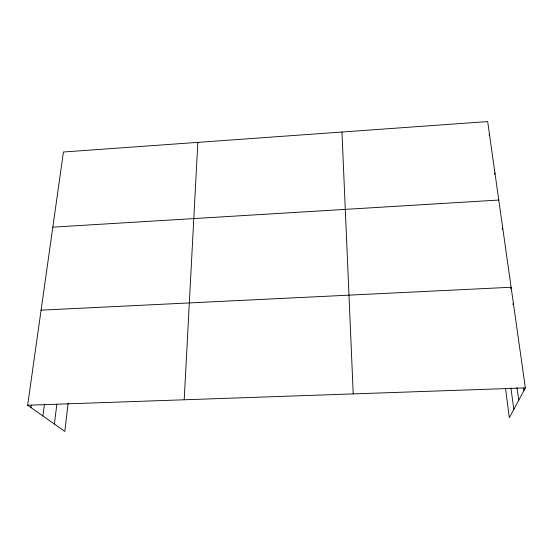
<?xml version="1.0" encoding="UTF-8"?>
<svg xmlns="http://www.w3.org/2000/svg" width="553" height="553" viewBox="0 0 553 553"><rect width="100%" height="100%" fill="white"/><g stroke="black" fill="none" stroke-linecap="round" stroke-linejoin="round"><path stroke-width="0.83" d="M184.197 399.784L197.836 142.37M68.157 403.151L64.805 431.423L27.65 405.231L63.436 152.006L487.67 121.577L525.35 387.916L509.327 417.743L505.539 388.621M54.381 424.075L56.841 404.326M42.899 415.98L44.447 404.202M30.954 407.561L31.3 405.093M489.135 135.596L489.44 134.102M494.61 174.395L494.942 172.985M502.297 229.626L502.739 228.071M510.619 288.645L511.11 287.256L41.088 310.15M512.866 304.565L513.371 303.224M52.812 227.159L498.771 200.041M27.65 405.231L525.35 387.916M523.567 388.088L523.912 390.584M517.007 387.508L518.749 400.206M510.937 387.916L513.799 409.42M341.961 132.029L353.229 393.902"/></g></svg>
